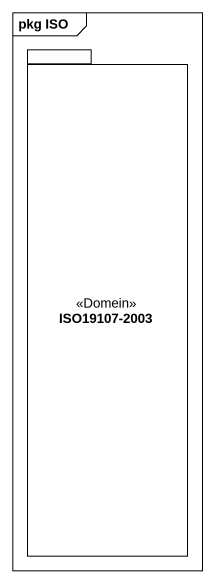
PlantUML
@startuml
mainframe pkg ISO
package "ISO19107-2003" as ISO19107_2003 <<Domein>> {
}
@enduml
